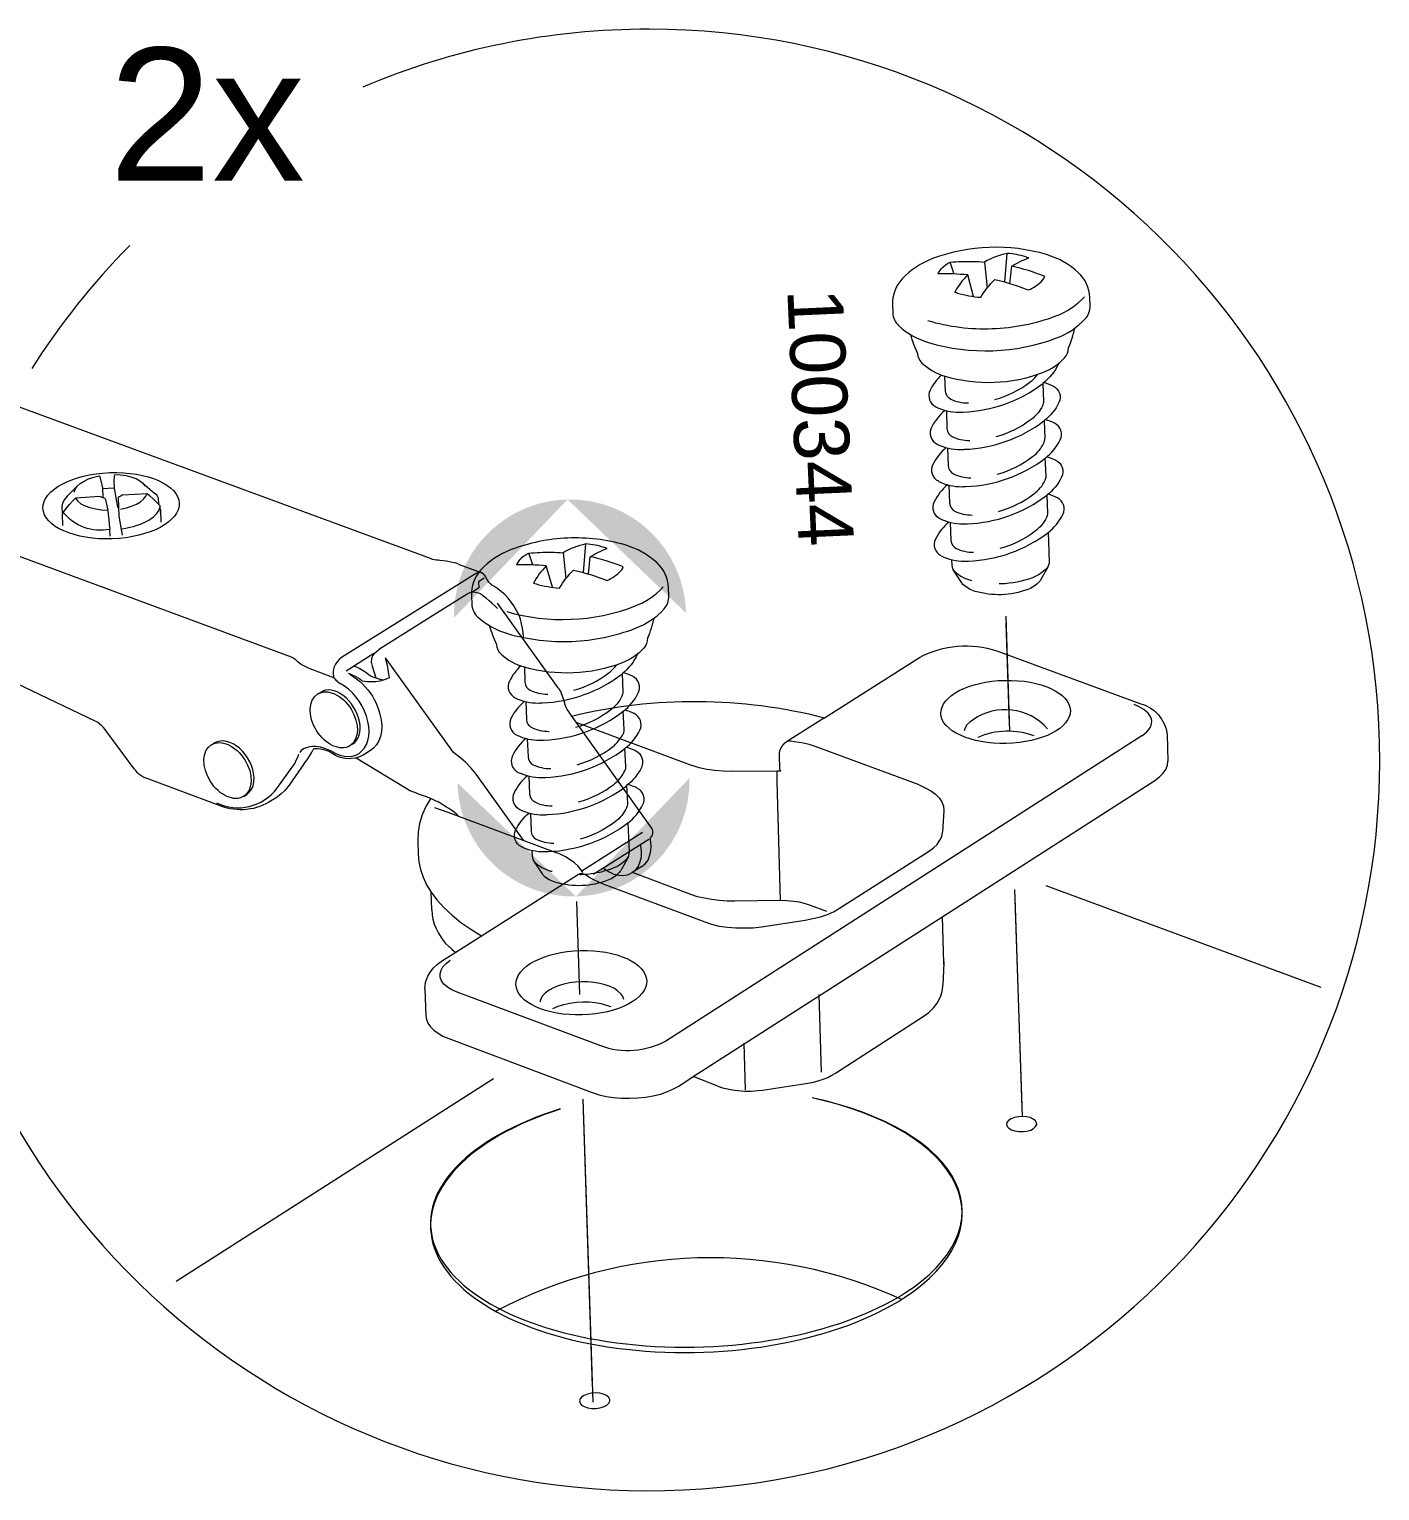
# Model space of a CAD drawing. Header units: metres. Extents: x -11.5 to 7.4, y -3.8 to 5.9.
# Drawn here: x 3.5827 to 3.7436, y -1.8369 to -1.6628 of the extents above; entities that cross this region are included whole.
import ezdxf

# ---------------------------------------------------------------- set-up
doc = ezdxf.new("R2010")
doc.units = ezdxf.units.M
doc.header["$MEASUREMENT"] = 0
for name, color, linetype, lineweight in [('PDF20_Geometry_Num_Penna__1_Num_Penna__255', 255, 'Continuous', 18), ('PDF20_Geometry_Num_Penna__7_Num_Penna__7', 7, 'Continuous', 18), ('PDF20_Text_Num_Penna__7_Num_Penna__7', 7, 'Continuous', 18)]:
    doc.layers.add(name, color=color, linetype=linetype, lineweight=lineweight)
doc.styles.add('GENERATED_STYLE_1', font='')
doc.styles.get('GENERATED_STYLE_1').set_extended_font_data('Arial')

msp = doc.modelspace()

# ---------------------------------------------------------------- hatches: boundary and pattern name
at = {"layer": 'PDF20_Geometry_Num_Penna__1_Num_Penna__255', "linetype": 'Continuous', "lineweight": 18}
for points in [[(3.646851698442424, -1.718854903562953, 0.4142604485601342), (3.633328301540717, -1.732966754962828)], [(3.660964778348561, -1.732374614945875, 0.4141638172412133), (3.646851698442422, -1.718854903562945)], [(3.633750907693901, -1.75261916959188, 0.4142450702495853), (3.647863987600036, -1.76614010948107)], [(3.647863987600033, -1.766140109481062, 0.4141631709235558), (3.661384927489223, -1.752028258081187)]]:
    msp.add_hatch(color=255, dxfattribs=at).paths.add_polyline_path(points)

# ---------------------------------------------------------------- linework, layer by layer
at = {"layer": 'PDF20_Geometry_Num_Penna__1_Num_Penna__255', "color": 255, "linetype": 'Continuous', "lineweight": 18, "flags": 128}
for points in [[(3.69950940793345, -1.745628231873052), (3.699116285930495, -1.733590099038767)], [(3.648303178587714, -1.777823818259566), (3.647940769241238, -1.766743920307485)], [(3.700999340324659, -1.791340458376847), (3.700183612168521, -1.766351412557658)], [(3.649836477249872, -1.824466269702856), (3.648761534273037, -1.791597584736905)]]:
    msp.add_lwpolyline(points, dxfattribs=at)
at = {"layer": 'PDF20_Geometry_Num_Penna__7_Num_Penna__7', "color": 7, "linetype": 'Continuous', "lineweight": 18, "flags": 128}
for points in [[(3.569729146753019, -1.75606476109717, 2.297934481339526), (3.656557363900138, -1.66284148946569, 0.1012041423280363), (3.622479977018502, -1.669733940741639)], [(3.698926236012191, -1.69294288099119), (3.699235819589518, -1.689538690146838, 0.07754107820272833), (3.696531508761057, -1.690573338118369), (3.696846006363421, -1.69365688882906)], [(3.699538154979916, -1.693120522996276), (3.699767885650393, -1.691060317999532, -0.04965960594030065), (3.701783987272435, -1.690085252581573, 0.02351914677433652), (3.701431405976038, -1.689964858968141, 0.06664906744337665), (3.699238399452666, -1.689537707341818)], [(3.694520935417188, -1.692112779311822, 0.03361590090596941), (3.691011093034538, -1.691991157192156, -0.1170441658155628), (3.69128406712534, -1.691501965999729, -0.1354052333760762), (3.692438248755893, -1.690592748517266)], [(3.692908520951933, -1.692000616690353), (3.692438003054646, -1.690592748517266, -0.01401427963383681), (3.693750293440763, -1.690509578643515, -0.02948287965920179), (3.696531631611681, -1.690573460968995)], [(3.695221552536829, -1.694678883186121), (3.694520935417188, -1.692112779311822, 0.06936275922945452), (3.692973263231796, -1.694163770511622, 0.009747288754338428), (3.693285180971015, -1.694264999427383, 0.05407995756423457), (3.696078558503268, -1.694768441292418, -0.06141066852820491), (3.697750432671475, -1.692642756912057, -0.03941851488626424), (3.701747992039039, -1.693903204334037, 0.1063159939718086), (3.703432396971081, -1.692730472258968, 0.1018474828586854), (3.703691611791779, -1.692290175615656, 0.04254483942197405), (3.69976899130603, -1.691060440850157)], [(3.689765264837042, -1.697541548471401, 0.08105161621012356), (3.697428686882178, -1.698507154391163, 0.08075855410685634), (3.705008816202936, -1.696999285808572, 0.1158872600044096), (3.708425292109894, -1.694717949685177)], [(3.694595014344618, -1.707397731338653), (3.694556930650579, -1.707397362786776, -0.1160484091742751), (3.692510239222685, -1.706928687648882, -0.2760397409501185), (3.691893897632427, -1.705979052310483), (3.69179524857981, -1.70415300060675, 0.1627207095076754), (3.703451561668723, -1.703739116848013, 0.1167180973652065), (3.70606692864402, -1.701994883661144, 0.1972094341663266), (3.706508453793592, -1.700810603627236, 0.05774364527318114), (3.707276270205611, -1.698444500571941)], [(3.687706534047809, -1.699206543004548, 0.04535765521827368), (3.688539461291569, -1.701448566927662, 0.1992175622429649), (3.689062436406168, -1.702598817338146, 0.1170530229713684), (3.691795617131685, -1.704153492009253)], [(3.691399301012456, -1.704023516047026, 0.09173440686655851), (3.690045978517279, -1.705834948526275, 0.4131869783191586), (3.690727430939281, -1.707824145861236, 0.1158795607023254), (3.693484444686264, -1.708454738124103, 0.007670176037254689), (3.693964790633627, -1.708446138580291, 0.1545383530820655), (3.703430431361065, -1.705065289354861)], [(3.697731390824453, -1.706959891707861, 0.09590408553998654), (3.701937796256095, -1.704881259117235, 0.07148373036165626), (3.702849225049818, -1.70395250838524)], [(3.705323190954669, -1.702683952821948, -0.1245087546600322), (3.703466058042585, -1.705038385067783), (3.703540996924398, -1.707172300440083, -0.1224882060900295), (3.703430062809188, -1.707698838222791, -0.1166136106405256), (3.702091113837243, -1.709318992277478, -0.0961364327747707), (3.69788974528127, -1.711396887764355)], [(3.703616795760594, -1.70491602584435, -0.04658818856772732), (3.70472301095997, -1.705358240831838, -0.4132942616221945), (3.705388178935788, -1.707315912821787, -0.1167566455472285), (3.703621955486881, -1.7094750125724), (3.703696894368695, -1.711608927944699)], [(3.691819204451864, -1.708237538217468, 0.1070648594428498), (3.690204332974096, -1.710273295939654, 0.4128562606008222), (3.690883451234201, -1.712260159112723, 0.116878639215773), (3.693642799143081, -1.712890505674339, 0.01149520193688581), (3.694120688077927, -1.712881906130526, 0.1550822872820588), (3.703588785817884, -1.709501056905101)], [(3.691975101896164, -1.708276359015261), (3.692051269284235, -1.710417645425115, 0.2751543643219692), (3.692668593679516, -1.711367035062228, 0.1150128108367769), (3.694715285107396, -1.71183374459015)], [(3.698201663020489, -1.720269897072337, 0.09571179199029711), (3.702407822750876, -1.718194458597978, 0.115165505891582), (3.703746771722821, -1.716572461783905, 0.1164957814632638), (3.703854143169879, -1.716045924001195), (3.70374677172282, -1.713939772870354, 0.1166142385472794), (3.705543953529462, -1.711754383085793, 0.4153648042430561), (3.704867292281874, -1.70976469434833, 0.04769474882359342), (3.703775150217409, -1.70935437325774)], [(3.691972767734271, -1.712673305767704, 0.105521366905151), (3.690362687430911, -1.714708080684883, 0.4158395309893089), (3.691024982625269, -1.716650463383314)], [(3.692131122191086, -1.712714092175511), (3.692209746591676, -1.714854150079106, 0.2749986618905733), (3.692824491123734, -1.715804031118882, 0.1159315432899557), (3.694873639564211, -1.716270863497233)], [(3.698045642725569, -1.715832163912086, 0.09610040715638177), (3.702252048157204, -1.713755988333972, 0.115723450538047), (3.703588540116634, -1.712133868669273)], [(3.691044139852911, -1.716697155169217, 0.116283340736395), (3.693801153599896, -1.717330818697732, 0.001858058104644713), (3.69427904253474, -1.717322219153918, 0.1547306907126628), (3.703747140274698, -1.713940141422233)], [(3.703933504674223, -1.713789035152345, -0.04765721386582589), (3.70500876188116, -1.714167995117874, -0.4116183487500841), (3.705702430836896, -1.716192607648543, -0.1157363208556575), (3.703936330238621, -1.718351093146032), (3.704011269120434, -1.720483780012071, -0.1233929791405762), (3.703902669167118, -1.721008966437895, -0.1154780138561985), (3.702566177207691, -1.722631577505099, -0.09556095866917294), (3.698362474489825, -1.724708981589473)], [(3.692131122191086, -1.717109933272321, 0.1052232128089653), (3.690521041887726, -1.719145813845134, 0.4146581688900576), (3.691202494309726, -1.721134888329468, 0.1169290484081098), (3.693959508056714, -1.721767200501098, 0.005691891141205981), (3.694437396991557, -1.721756143944762, 0.1550023523768098), (3.703905494731512, -1.718376523225597)], [(3.692289476647902, -1.717153176692646), (3.692365644035975, -1.719290777583724, 0.2768811000638948), (3.692985425443759, -1.720239552967737, 0.1178780460721051), (3.695029537008509, -1.72070933376128)], [(3.704061023623932, -1.722810939418948, 0.1176329668101807), (3.705860662443094, -1.720627638095028, 0.4140528739008145), (3.70519631329857, -1.718660976327073, 0.04544257219967905), (3.704091859131044, -1.718225662656956)], [(3.591770637504416, -1.718740038227707), (3.592113390750747, -1.720134392831943), (3.59215147444478, -1.720634394879454), (3.592231327351632, -1.721199507758704), (3.592271868058187, -1.721780591219324), (3.592345578433742, -1.722425557005424, -0.2753175877313215), (3.586781919286896, -1.72039188774388), (3.58716398473352, -1.719894342708888), (3.587544821673884, -1.719472965061969), (3.587890031932732, -1.719055272933828), (3.588235979295334, -1.718709816973729), (3.588507479178624, -1.719055027232575), (3.58888831611899, -1.719354782759829), (3.589392003685278, -1.719625054136863), (3.589968173120862, -1.719817929619563), (3.590659822144813, -1.719969035889449), (3.591350242662505, -1.720089429502855), (3.592113145049494, -1.720134884234447)], [(3.692289476647902, -1.721550000594465, 0.1073616459681013), (3.690678904942045, -1.723584406959766, 0.4165015041529268), (3.691330290553033, -1.725517492341107)], [(3.692447831104717, -1.721590787002271), (3.692523998492788, -1.723728387893347, 0.2764060168204509), (3.693143779900602, -1.724676549024173, 0.1172182179642345), (3.695187891465324, -1.725145961265886)], [(3.691356057592131, -1.725572621489718, 0.1160989461712153), (3.694115405501011, -1.726203213752585, 0.009586779931639892), (3.69459575144837, -1.726193385702512, 0.1548526275113633), (3.704094684695438, -1.722787106397519), (3.704218886678245, -1.726279995393788, -0.2003055373007795), (3.703933750375468, -1.727044740540157, -0.1161527780508204), (3.702249222592807, -1.728171649331756, -0.08006684917398926), (3.698510878045942, -1.728916124124859, 0.007766046754550313), (3.698268862312874, -1.728921038149901)], [(3.644327363780937, -1.726754567361732, 0.03282466561930591), (3.640819978410809, -1.726652601342213, -0.1246698409195388), (3.641090495489095, -1.726160707436016, -0.1356849939706301), (3.642237428932718, -1.725245715974134)], [(3.642712492303167, -1.726648915823437), (3.642237060380841, -1.725245961675387, -0.01419828328550324), (3.643549596468214, -1.72515542076408, -0.0298434113336902), (3.646328477626611, -1.72520333250819)], [(3.648739912562872, -1.727558379007152), (3.649027383027535, -1.7241541881628, 0.07746464525777438), (3.646329091879743, -1.725203086806939), (3.646662017075995, -1.728285409011371)], [(3.649349374518081, -1.727733318298469), (3.649568048632228, -1.725668199276686, -0.05004727938836961), (3.651578376274847, -1.724683797211158, 0.02196008864522823), (3.651225794978446, -1.72456708911652, 0.06650391402432416), (3.649030331442559, -1.724153328208412)], [(3.645044811436332, -1.729317599970383), (3.644327363780937, -1.726754567361732, 0.06902416618703681), (3.642791730956887, -1.728809612632189, 0.02567587972938039), (3.643103648696107, -1.728913912813598, 0.05402581885480906), (3.645895920572732, -1.729400769844133, -0.06078124808668789), (3.647559195197118, -1.727266608770581, -0.03937754810508771), (3.65156166858972, -1.728502486067378, 0.1065604282148712), (3.653241159496726, -1.727320171643486, 0.1061379522109958), (3.653497917304907, -1.726879875000175, 0.04294333172497126), (3.649567925781598, -1.725668567828563)], [(3.692606185561536, -1.726025080344996), (3.692630755686718, -1.726694616256282, 0.1997887923708668), (3.692970437667457, -1.727433439920524, 0.1176349982383191), (3.694732607045653, -1.728437129534383)], [(3.704087436508507, -1.726833068911697), (3.70319431245804, -1.72846083970519, -0.06741874767263509), (3.703065319300821, -1.728639095963405, -0.1156180894297421), (3.701666419223425, -1.72957509488232, -0.1625962331521823), (3.695413568065147, -1.729798068768371, -0.1154877452570532), (3.693949925707892, -1.728964281570226, -0.06118728361856941), (3.693807910384322, -1.728794502005199), (3.692800535251747, -1.727234299055965)], [(3.639602897259779, -1.732209503704632, 0.1622521507080479), (3.654841657451264, -1.731580877051781, 0.1165146380227954), (3.658245848295611, -1.729277427815703)], [(3.637553748819371, -1.733889117462264, 0.04576082298271338), (3.638400189631984, -1.736123770347823, 0.1994091478998444), (3.638931518589073, -1.737270458090233, 0.1166356874832298), (3.64166936763845, -1.738809899283635)], [(3.657118325250874, -1.73301184114254, -0.0583577230286865), (3.656363408154659, -1.735381384015359, -0.1991167800929241), (3.655930851100701, -1.73656529549739, -0.1166358864483964), (3.653351829316854, -1.738324859588463, -0.1621762596102591), (3.64170720563123, -1.738822307196867), (3.641779196098023, -1.740636442389885, 0.2734075868607775), (3.642400574563947, -1.741581655105744, 0.1164419322199457), (3.644452180016875, -1.742038659434179)], [(3.655186744859488, -1.737262349948886, -0.1249980017369638), (3.653344354022503, -1.739626118842287), (3.653432806473168, -1.741762491227104, -0.1231501661268064), (3.653325189324859, -1.742287677652929, -0.1155559703035013), (3.651998279714253, -1.743916308400803, -0.09617589809088649), (3.647806493507105, -1.746018282610361)], [(3.677448998185664, -1.744853290124725), (3.688774228837715, -1.73766689706005, -0.2072696956012086), (3.697992939807046, -1.736903994673065), (3.715009962808779, -1.74317379921771, -0.3202604098725183), (3.718270418420802, -1.746851946957881), (3.71835149983391, -1.750043606219386)], [(3.641272928668588, -1.738684345943954, 0.0925889435843828), (3.639933979696645, -1.740500815298866, 0.4149903521064355), (3.640622680305574, -1.742486327115048, 0.1165059516509124), (3.643386819388862, -1.743100580244668, 0.00761891357979865), (3.643864708323708, -1.74308952368834, 0.1548404540965717), (3.653310692950997, -1.739657077200019)], [(3.647621726165712, -1.741581655105744, 0.09566071785023937), (3.651815846534758, -1.739480909402446, 0.07104599327567138), (3.652722607004716, -1.738546016139173)], [(3.620916088550491, -1.739682507279587, -0.2540780449866071), (3.624716841215324, -1.745861033809179), (3.624681214533807, -1.746477743951317), (3.624570648970474, -1.747094454093455), (3.624376544981516, -1.74758585659715), (3.624102588085705, -1.748083401632143), (3.623759834839378, -1.748476523635099), (3.623375558081486, -1.748773945000461), (3.62252911726887, -1.749313259248267, -0.2816054862567181), (3.618770870920606, -1.749090285362215), (3.618466201368316, -1.748892495854478), (3.618120991109469, -1.74877455925359), (3.617811407532141, -1.748670136221556), (3.61742197104796, -1.748589054808446), (3.617076760789116, -1.748547285595632), (3.616731550530266, -1.748547285595632)], [(3.647988926686599, -1.750452330251834, 0.09567168293653638), (3.652183047055646, -1.74835293590542, 0.1153109543551481), (3.653507499653729, -1.746723199501913, 0.1197806208016774), (3.653615116802039, -1.746197767374836), (3.653493126130494, -1.744090264887111, 0.1154356438148411), (3.655280725588318, -1.741894801351224, 0.4131611313775584), (3.654589690817492, -1.739909412385668, 0.04738718314392897), (3.653497548753025, -1.739504005320129)], [(3.641716787980053, -1.742892962686856, 0.1073701610672802), (3.640116412876143, -1.744938548459117, 0.4157790183127974), (3.640804990634448, -1.746921603262781, 0.1166713811295918), (3.643569129717735, -1.747537207749285, 0.005670579187419118), (3.644047018652579, -1.74752369418043, 0.1550924714792756), (3.65349300327987, -1.744090019185861)], [(3.64187514243687, -1.742932520588404), (3.641963963439412, -1.745071718537617, 0.2748481654734912), (3.642583007743443, -1.746018282610361, 0.1162661885829741), (3.644634490345746, -1.746474181283165), (3.644672574039783, -1.746474181283165)], [(3.647340766784225, -1.744659186135765, -0.1230872744204218), (3.677448506783163, -1.744852798722221), (3.672916547192829, -1.747737331418914), (3.672880920511309, -1.747737331418914), (3.672880920511309, -1.747784014656766), (3.672844065323531, -1.747784014656766), (3.672844065323531, -1.747813498806988), (3.672801067604459, -1.747813498806988), (3.672762983910424, -1.747860182044839), (3.672727357228903, -1.747860182044839), (3.672727357228903, -1.747888437688801), (3.672690502041126, -1.747888437688801), (3.672690502041126, -1.747931435407875), (3.672649961334571, -1.747931435407875), (3.672649961334571, -1.747979347151985), (3.672611877640534, -1.747979347151985), (3.672611877640534, -1.748006374289688), (3.672576250959015, -1.748006374289688), (3.672576250959015, -1.748054286033799), (3.672534481746203, -1.748054286033799), (3.672534481746203, -1.748082541677761), (3.67249148402713, -1.748082541677761), (3.67249148402713, -1.748127996409353), (3.672455857345613, -1.748127996409353), (3.672455857345613, -1.748157480559575), (3.672417773651574, -1.748200478278648), (3.672417773651574, -1.74823119093513), (3.672380918463796, -1.74823119093513), (3.672380918463796, -1.74827787417298), (3.67234529178228, -1.748323328904572), (3.67234529178228, -1.748351584548534), (3.672304751075725, -1.748351584548534), (3.672304751075725, -1.748399496292645), (3.672269124394209, -1.748427751936608), (3.672269124394209, -1.748476892186977), (3.672229812193912, -1.748502690818421), (3.672229812193912, -1.748546917043754), (3.672186814474838, -1.748588686256568), (3.672186814474838, -1.748623084431827), (3.672186814474838, -1.748669767669678), (3.672146273768284, -1.748696794807381), (3.672146273768284, -1.748744706551491), (3.672146273768284, -1.748774190701713), (3.672110647086766, -1.748819645433305), (3.672110647086766, -1.748849129583527), (3.672110647086766, -1.748892127302599), (3.672110647086766, -1.748937582034191), (3.672110647086766, -1.748968294690672), (3.672072563392728, -1.748968294690672), (3.672072563392728, -1.749007606890968), (3.672072563392728, -1.749042005066227), (3.672072563392728, -1.749091145316597), (3.672072563392728, -1.749119400960559), (3.672072563392728, -1.749162398679633), (3.672072563392728, -1.749190654323595), (3.672072563392728, -1.749238566067706), (3.672072563392728, -1.749277878268001), (3.6720719491396, -1.749313750650771), (3.672110032833634, -1.750928007875411)], [(3.648171237015472, -1.754890063412084, 0.09536357868403998), (3.65236548023514, -1.752789931961915, 0.1152264991927348), (3.653692266995119, -1.751160195558408, 0.1192432678775688), (3.653800006994055, -1.75063328922382), (3.653677893471885, -1.748525541034843, 0.1160521931326864), (3.655465492929705, -1.746330200349583, 0.4133382786265116), (3.654774458158881, -1.744347759799048, 0.04902531553491452), (3.653682316094418, -1.743939895720983)], [(3.704027485403056, -1.746160912187059, 0.380573043125325), (3.695152019082554, -1.745095551559046), (3.694768725129672, -1.745392850073783), (3.694422286364569, -1.745712261701184), (3.694230639388126, -1.746055014947513), (3.694115159799757, -1.746432166369099)], [(3.715278391426422, -1.747017058199123), (3.658553589113556, -1.783383423335754, -0.2136078030979282), (3.650800977513999, -1.783952098883155), (3.633707541422943, -1.777542981728703)], [(3.641899098308926, -1.747328361685215, 0.1056011470887266), (3.640301057366903, -1.749371981847459, 0.4157292184062418), (3.640989757975838, -1.751358107916771, 0.1161670668212621), (3.643753897059124, -1.751974940909536, 0.009462547461277235), (3.644229328981449, -1.751961427340686, 0.1548951329832806), (3.653677770621254, -1.748525295333587)], [(3.642057452765739, -1.747369762346151), (3.642146273768285, -1.749506380432219, 0.2767721643338574), (3.642767775084831, -1.750453558758094, 0.1156816227473946), (3.644819257687137, -1.75091056308653), (3.64485734138117, -1.75091056308653)], [(3.605022288821582, -1.755000383274164, 0.3557066139103326), (3.612239517393361, -1.753273840577429), (3.614351319652993, -1.750314368998922), (3.614538052604397, -1.749892991352002), (3.614737070618395, -1.749551466611933), (3.614847636181725, -1.749190285771717)], [(3.653864626423289, -1.748376400374977, -0.04756127023208118), (3.654946463092688, -1.748765508639616, -0.4131232718372506), (3.655647803258589, -1.750767319256709, -0.1158075423448087), (3.653893864872261, -1.752937107011772), (3.653982317322924, -1.755068565371553, -0.1189763209959254), (3.653874700174617, -1.755596700212398, -0.1152789594899189), (3.652547790564011, -1.757225945213402, -0.09582471893645442), (3.648356004356859, -1.759327919422962)], [(3.612126986220012, -1.754382076073889), (3.611277965544252, -1.754926304346731, -0.2397964180769006), (3.605173517942092, -1.755223602861468), (3.596643998984195, -1.752043000156298)], [(3.642081531488421, -1.751763637832946, 0.1059990517829143), (3.640483490546403, -1.753809223605206, 0.4151502481296164), (3.641172068304707, -1.755795349674518, 0.1160362096592946), (3.643936207387995, -1.7564113227129, 0.003754491663260482), (3.644414096322841, -1.756399037650308, 0.1546552456315465), (3.65386008095013, -1.752964134149476)], [(3.642242220107129, -1.751805775597639), (3.642330672557794, -1.753943376488714, 0.2750977120921007), (3.642950208264349, -1.754889449158915, 0.1166640838770235), (3.645001690866634, -1.755347190591154)], [(3.654044971142145, -1.757399901699711, 0.1157987858668331), (3.655830236438073, -1.75520456101445, 0.4161540161556282), (3.65516234087085, -1.753267457439005)], [(3.648286348051963, -1.76353936173026, 0.01129940031989962), (3.64853082079755, -1.76353321919895, 0.08064215847508033), (3.65226179430686, -1.762765402786936, 0.1167360506605758), (3.653941653765751, -1.761630017302156, 0.1990536757240013), (3.65422236744598, -1.760866254960781), (3.654078632213649, -1.757372383159503, -0.1546432158852605), (3.644596529502333, -1.760834559499292, -0.007618913591969844), (3.644118640567491, -1.760845616055625, -0.1172298254287592), (3.641356835646095, -1.760230011569121, -0.4171862460665329), (3.640668257887793, -1.758247571018585, -0.1076108495484176), (3.642266298829812, -1.756201370993196)], [(3.642424653286627, -1.756243508757889), (3.642513105737292, -1.758381109648965, 0.2779733768288795), (3.643134975605756, -1.759324233904104, 0.1168779321350977), (3.645184001195506, -1.759783695245141)], [(3.642609297777392, -1.760677433548736), (3.642635096408835, -1.761345740953762, 0.1987878742161334), (3.64297846390831, -1.762085301721805, 0.1167330019798286), (3.644744195954697, -1.763076706273033, 0.00654045136375266), (3.64500648204104, -1.76314955669421)], [(3.643965077285088, -1.763606069620137, 0.1155420546409485), (3.645435599277404, -1.764434082838842, 0.1621052643867335), (3.651693125767309, -1.764176310775352, 0.1163011146420816), (3.653085630604304, -1.763228672497296)]]:
    msp.add_lwpolyline(points, format="xyb", dxfattribs=at)
for points in [[(3.705102428379892, -1.699620426763286, 0.1162409905235037), (3.70851914998809, -1.697337984984244, 0.1992259585823393), (3.709094582319914, -1.695793138363252), (3.709061412650916, -1.694778392193119, 0.197628293471028), (3.707725043542114, -1.691854915848008, 0.1164731812326587), (3.70391225151594, -1.689684636690436, 0.1621000011190126), (3.690333940384445, -1.690166702546561, 0.1160707972060385), (3.686688962313278, -1.69260160195237, 0.1983801217092699), (3.685566230442962, -1.695615250656914), (3.685601857124482, -1.696628768320786, 0.1974483153631604), (3.68628650366278, -1.698129634417672, 0.1161008830931811), (3.68985617430023, -1.700164900737376, 0.1624081587416223)], [(3.65753134905524, -1.726420290808593, 0.1157410970809217), (3.653706763368977, -1.724269790601795, 0.08052573031174505), (3.646873811555087, -1.723451605433141, 0.08030763765034742), (3.640130786399377, -1.724831340812893, 0.1166824125645372), (3.6364980933908, -1.727290810343886, 0.1994326858321458), (3.635394280516877, -1.730306916060949), (3.635434821223434, -1.731321662231081, 0.1974998681680776), (3.63612548744236, -1.732819211361112, 0.1155781472241289), (3.639710882959971, -1.734832487418731, 0.0803774411730101), (3.647379219030139, -1.735753621411915, 0.0808357317605958), (3.654951731612094, -1.734200789500234, 0.1162710326223595), (3.65835493965144, -1.731900042977934, 0.1980056729428109), (3.658922878095082, -1.730351633688785), (3.658879880376009, -1.729336887518653, 0.1987249835661071)]]:
    msp.add_lwpolyline(points, format="xyb", close=True, dxfattribs=at)
for points in [[(3.630518707725834, -1.725893015922128), (3.546147354853792, -1.694825321132223)], [(3.542224611517412, -1.711057942887431), (3.613923922325403, -1.737594906593261)], [(3.588084504473569, -1.717973204620689), (3.588197527049418, -1.717626765855583), (3.588429714732415, -1.717281555596737), (3.588811780179038, -1.716936345337891), (3.589270013013735, -1.716666073960859), (3.589810555767802, -1.716397031090085), (3.590424808897419, -1.716200470088607), (3.591115229415113, -1.716021108174758), (3.591460439673957, -1.717431433360365)], [(3.592885998337181, -1.715904891482634), (3.592847914643142, -1.716096538459075), (3.592847914643142, -1.716290642448035), (3.592804916924068, -1.716519144612254), (3.592804916924068, -1.716741504245175)], [(3.596569182953008, -1.717281555596737), (3.596297683069713, -1.716936345337891), (3.595916846129349, -1.716666073960859), (3.595456156282136, -1.716397031090085), (3.594884900871589, -1.716201698594866), (3.59426819072945, -1.716050592324979), (3.593576541705499, -1.715946169292945), (3.592886121187805, -1.715904400080129)], [(3.588543105860143, -1.717161653385835), (3.58723966071909, -1.718468784045666)], [(3.592847668941891, -1.717507109345934), (3.592152334399161, -1.717550107065007), (3.59146068537521, -1.717598018809118)], [(3.591460808225836, -1.717432047613494), (3.591501348932391, -1.718663010885252)], [(3.592804671222821, -1.716741749946427), (3.592847668941891, -1.717507109345934), (3.593230962894774, -1.719788445469341)], [(3.593613028341398, -1.720016824782934), (3.59430344885909, -1.719865718513048), (3.594920159001228, -1.719671614524087), (3.595496328436813, -1.719429598791018), (3.595988959446766, -1.719128614757504), (3.596334169705614, -1.718828859230249), (3.596605669588905, -1.718468906896293), (3.596762918390089, -1.718123696637446)], [(3.593848287290042, -1.718317800626405), (3.596763532643216, -1.718123696637446), (3.597108742902062, -1.71843942274607), (3.597493265361207, -1.718784633004916), (3.597910957489349, -1.719174069489096), (3.598339706173821, -1.719594218629755)], [(3.59625959937568, -1.716907843992677), (3.597651496967394, -1.71809580954536)], [(3.598145602184861, -1.718709816973729), (3.597958869233457, -1.718394090865104), (3.597651742668647, -1.71809556384411)], [(3.587240152121595, -1.718469275448171), (3.586930568544265, -1.718858711932349), (3.586700837873789, -1.719278861073009), (3.586623441979455, -1.719700238719928)], [(3.58662393338196, -1.71969987016805), (3.586659560063476, -1.720477514630148), (3.586782410689402, -1.720477514630148)], [(3.591770268952539, -1.718739669675829), (3.591425058693693, -1.718635246643793), (3.591156015822921, -1.718512396017869), (3.588235856444706, -1.718710185525607)], [(3.593231577147906, -1.71978881402122), (3.593307744535977, -1.719817069665182), (3.593380226405271, -1.719817069665182)], [(3.593344354022504, -1.718587457750309), (3.593379980704018, -1.719788936871844), (3.593419292904315, -1.720854051798606)], [(3.593848164439416, -1.718318046327657), (3.593654060450456, -1.718469152597543), (3.593344476873128, -1.718587089198431)], [(3.598181597418257, -1.719430090193521), (3.598145970736738, -1.718710185525607)], [(3.598340197576324, -1.719969158740075), (3.598378281270362, -1.720163262729035), (3.598378281270362, -1.720362280743032), (3.598340197576324, -1.719594464331007)], [(3.586659560063476, -1.720585500330335), (3.586700100770031, -1.72196756987198)], [(3.593418678651185, -1.720854297499858), (3.593806886629105, -1.723115977523118)], [(3.598378281270362, -1.720163876982165), (3.598413907951878, -1.721545946523809)], [(3.592382187920265, -1.723236862539027), (3.592346561238747, -1.722424819901669)], [(3.631634437110476, -1.726121640936972), (3.631440333121516, -1.726073729192862), (3.63120691693226, -1.726073729192862), (3.631020183980857, -1.726045473548899), (3.630826079991895, -1.725998790311048), (3.630674973722011, -1.725969306160827), (3.630518953427087, -1.725893138772753)], [(3.633822652459433, -1.726540807272625), (3.633477442200586, -1.726417956646701), (3.633129774929222, -1.726344246271147), (3.632783336164117, -1.726268078883074), (3.632402499223751, -1.726195597013778), (3.632057288964907, -1.726150142282187), (3.631634682811727, -1.726121886638224)], [(3.633822406758181, -1.726541298675128), (3.636548462147433, -1.727543759782668), (3.636361729196029, -1.727543759782668), (3.636130770019292, -1.727575700945408), (3.635896125323777, -1.727697323065073)], [(3.6358957567719, -1.727698060168828), (3.61992026137675, -1.737667388462556)], [(3.636932370353446, -1.728231846138468), (3.636241949835755, -1.728650766772868), (3.636277576517271, -1.729389099034671), (3.635399194541915, -1.72995666892644)], [(3.63689391810753, -1.727812556952189), (3.636858291426012, -1.727726561514042), (3.636780895531681, -1.72769830587008), (3.636745268850165, -1.72764916561971), (3.636664187437054, -1.727620909975748), (3.636586791542721, -1.727575455244156), (3.636548707848684, -1.727543514081415)], [(3.637393060200662, -1.728574353683543), (3.637320578331368, -1.728458874095175), (3.637239496918255, -1.728304082306511), (3.637163329530184, -1.72819105973066), (3.637090847660886, -1.728042410473293), (3.637010994754039, -1.727920788353628), (3.636894286659409, -1.727812679802815)], [(3.637894536455681, -1.729117844852631), (3.637815912055091, -1.729031849414484), (3.63770288947924, -1.728956910532671), (3.637620579559872, -1.728883200157116), (3.637549326196837, -1.728772634593784), (3.637471930302503, -1.728686639155637), (3.637393305901911, -1.728574845086047)], [(3.636586791542721, -1.730180871318751), (3.636277207965394, -1.730033450567642), (3.636008165094617, -1.729956054673309), (3.635744036248882, -1.729910599941718), (3.635439366696591, -1.729910599941718), (3.635204722001076, -1.72998676732979), (3.634935679130303, -1.730108389449455), (3.634900052448785, -1.730152615674789), (3.631094140057662, -1.732524861261379)], [(3.636781141232932, -1.730350650883778), (3.636745514551418, -1.730301510633408), (3.636706202351119, -1.730256055901816), (3.636663204632047, -1.730226571751595), (3.636622663925491, -1.730226571751595), (3.636587037243972, -1.730181117020003)], [(3.638506332572783, -1.73183161517929), (3.638196748995455, -1.731534316664555), (3.637851538736607, -1.731217362049671), (3.637508785490279, -1.730918835028676), (3.637162346725175, -1.730600651907533), (3.636781509784809, -1.730350036630648)], [(3.641580055233401, -1.735529050467724), (3.641618138927436, -1.735221923902914), (3.641580055233401, -1.734715779324107), (3.641507573364105, -1.73419489267019), (3.641385951244439, -1.733650664397347), (3.641234844974553, -1.733110121643281), (3.641043197998114, -1.732570807395475), (3.640774155127339, -1.732073262360483), (3.640464571550011, -1.731533948112677), (3.640157444985201, -1.731068344240425), (3.639772922526058, -1.730600283355655), (3.639392085585696, -1.730180134214995), (3.638969479432514, -1.729837380968667), (3.638541959254301, -1.729492170709821), (3.638083726419605, -1.729194872195086), (3.637894536455681, -1.729117476300753)], [(3.645728598020224, -1.741287673557908), (3.638506209722157, -1.731217607750923)], [(3.631094508609538, -1.732524369858876), (3.624448289747054, -1.736675492508846)], [(3.699535697967399, -1.746476515445058), (3.699087293182776, -1.732740586960502)], [(3.623795461520894, -1.737221317839825), (3.620495693708579, -1.739288893874125)], [(3.623836493629954, -1.737221440690452), (3.623607991465734, -1.737490483561225), (3.623491283371107, -1.737835693820072), (3.623454428183329, -1.738252157441954), (3.623572364784216, -1.738722675339242), (3.624030597618912, -1.740104744880886)], [(3.623836247928701, -1.737221317839825), (3.624299394788435, -1.736799940192906)], [(3.624448044045801, -1.73667598391135), (3.624448044045801, -1.736714067605386), (3.624412417364285, -1.736714067605386), (3.624375562176507, -1.736714067605386), (3.624375562176507, -1.736752151299423), (3.624335021469953, -1.736752151299423), (3.624335021469953, -1.736800063043533), (3.624299394788435, -1.736800063043533)], [(3.591846927743116, -1.746354893325393), (3.591770760355043, -1.746235728218247), (3.59158034188486, -1.746009683066547), (3.5913862378959, -1.745815579077586), (3.591192133906942, -1.745664472807701), (3.591005400955538, -1.745470368818741), (3.590769527753762, -1.745349975205335), (3.590575423764802, -1.745246780679559), (3.574559387663101, -1.737594415190756)], [(3.613924168026655, -1.737595029443886), (3.614233751603985, -1.737760877788884), (3.61446593928698, -1.737936554183955)], [(3.619034631214465, -1.740105727685894), (3.616078845154735, -1.738991472508764), (3.615587442651039, -1.738750685281953), (3.615119381766268, -1.738525868636512), (3.614774171507424, -1.738251911740702), (3.614467044942613, -1.737936185632077)], [(3.619920752779255, -1.737666405657548), (3.619649252895961, -1.737907192884359), (3.619423207744262, -1.73818114978017), (3.619229103755302, -1.738479676801164), (3.619034999766344, -1.738869113285344), (3.61895883237827, -1.739095158437045), (3.618921977190494, -1.739288033919745), (3.618921977190494, -1.73948828044), (3.618921977190494, -1.739682384428961), (3.61895883237827, -1.73986051783655), (3.619034999766344, -1.740104990582139)], [(3.621456262752677, -1.738674026491377), (3.622108599576332, -1.73899098110626), (3.622727766730989, -1.739365675515328), (3.62333956284809, -1.739828822375062), (3.623375189529609, -1.739860763537801), (3.623528752812016, -1.739952901507245), (3.62375971198875, -1.740027840389058), (3.624029983365782, -1.740105236283391)], [(3.633287637983535, -1.749007975442846), (3.625184410697591, -1.7377130888954)], [(3.625184779249468, -1.737712597492895), (3.625184779249468, -1.737788764880969), (3.625184779249468, -1.737864932269042), (3.625371512200873, -1.738600807518326), (3.625491905814277, -1.739366166917832), (3.625607385402647, -1.740105727685894)], [(3.619034999766344, -1.740105359134017), (3.619157850392266, -1.740251551378866), (3.619267187449339, -1.74037440200479), (3.61938021002519, -1.740475139518047), (3.61946006293204, -1.740596761637712), (3.619613626214445, -1.740670472013266), (3.619769646509368, -1.740790865626672)], [(3.620728618495329, -1.739559779504288), (3.621035745060139, -1.739682630130211), (3.621297416893359, -1.739785824655988), (3.621568916776651, -1.739906218269394), (3.621837959647422, -1.74005732453928), (3.622108231024455, -1.740203516784129), (3.622382187920264, -1.740445532517199), (3.622953443330813, -1.740520471399013), (3.623529612766395, -1.740520471399013), (3.624030843320165, -1.740520471399013), (3.624534530886454, -1.740445532517199), (3.625062788577926, -1.740296883259832), (3.62560701685077, -1.740105236283391)], [(3.624030597618912, -1.740105359134017), (3.624486373441091, -1.740251551378866), (3.624951977313343, -1.74032526175442)], [(3.617077006490367, -1.742017160574645), (3.617422216749212, -1.741827970610722)], [(3.64572908942273, -1.741288042109786), (3.645764716104246, -1.741334725347637), (3.645764716104246, -1.741364209497859), (3.645805256810801, -1.741364209497859), (3.645805256810801, -1.741407207216933), (3.645805256810801, -1.741434234354635), (3.645840883492321, -1.741434234354635), (3.645840883492321, -1.741482146098746), (3.645880195692618, -1.741482146098746), (3.645880195692618, -1.741510401742708), (3.645880195692618, -1.74155708498056), (3.645915822374132, -1.74155708498056), (3.645915822374132, -1.741597625687114), (3.645963734118244, -1.741633252368632), (3.645963734118244, -1.741678707100224), (3.645999360799761, -1.741678707100224), (3.645999360799761, -1.741708191250446), (3.645999360799761, -1.74175118896952), (3.646038673000058, -1.741781901626), (3.646038673000058, -1.741827356357592), (3.646074299681574, -1.741866668557888), (3.646074299681574, -1.741902295239406), (3.646109926363092, -1.741942835945961), (3.646109926363092, -1.741978462627479), (3.646109926363092, -1.742017774827774), (3.646150467069649, -1.742017774827774), (3.646150467069649, -1.742052173003033), (3.646150467069649, -1.742097627734625), (3.646187322257425, -1.742124654872328), (3.646187322257425, -1.742173795122698), (3.646187322257425, -1.742211878816734), (3.646222948938943, -1.742211878816734), (3.646222948938943, -1.742247505498252), (3.646496905834752, -1.743054634110572)], [(3.656868569928381, -1.757951378159484), (3.647269022018685, -1.744555745908737), (3.647110544711245, -1.744314958681926), (3.646959438441357, -1.744087685023966), (3.646800961133916, -1.743865325391044), (3.646690395570586, -1.743624538164234), (3.646568773450921, -1.743326011143238), (3.646496291581624, -1.743054511259946)], [(3.647837697566088, -1.745393095775034), (3.661706304726641, -1.750539308494989)], [(3.59664313902981, -1.752042877305672), (3.596492032759928, -1.751993737055302), (3.596259845076929, -1.751890542529526), (3.596036256937747, -1.751724694184528), (3.595801612242234, -1.751573587914642), (3.595607508253273, -1.751378255419422), (3.595419546795611, -1.751157124292759), (3.595225442806651, -1.750928622128541), (3.59184705059374, -1.746354893325393)], [(3.604446487937873, -1.748082910229639), (3.604791698196722, -1.747859322090458)], [(3.676450836850034, -1.748322837502069), (3.675642479731451, -1.748055023137555), (3.674766554768613, -1.747859690642335), (3.673842718061668, -1.747708584372448), (3.67349750780282, -1.747632416984376), (3.673190381238014, -1.747632416984376), (3.672916424342199, -1.747736840016412)], [(3.617962145250148, -1.748502690818421), (3.617422831002342, -1.748351584548534), (3.616889659285834, -1.74827787417298), (3.616388428732064, -1.74827787417298), (3.616005134779181, -1.748351584548534), (3.615733634895889, -1.748428980442867), (3.615464592025114, -1.748502690818421), (3.615277859073711, -1.748623084431827), (3.615119381766268, -1.748774190701713), (3.614970732508899, -1.749007606890968)], [(3.615500587258509, -1.750314368998922), (3.615845797517359, -1.74984876512667), (3.61611484038813, -1.74942861598601), (3.616344571058608, -1.749042865020608), (3.616500591353534, -1.748697654761762)], [(3.616731427679643, -1.748547408446257), (3.616580321409755, -1.748589177659072), (3.616544694728239, -1.748589177659072), (3.616544694728239, -1.748623575834331), (3.616544694728239, -1.748669030565922), (3.616501697009165, -1.748669030565922)], [(3.618725416189015, -1.748849006732901), (3.618343350742389, -1.748669644819052), (3.617962513802027, -1.748502567967796)], [(3.620916088550491, -1.748157971962079), (3.621261298809337, -1.74797861004823)], [(3.635972538413101, -1.751573465064016), (3.635355828270963, -1.750854788902361), (3.634701034434789, -1.750150854815817), (3.633978672754356, -1.749551343761309), (3.633288252236664, -1.749008343994724)], [(3.688738356454945, -1.752852462930511), (3.676450836850034, -1.748322960352694)], [(3.615500832959762, -1.750314860401425), (3.613701071289976, -1.752882438483235), (3.613235467417724, -1.753467207462633), (3.612703524207474, -1.753963523991366), (3.612127354771891, -1.754382444625767)], [(3.629062190704881, -1.753915857948508), (3.628560960151113, -1.753736496034659), (3.628064643622377, -1.753543620551958), (3.627637123444162, -1.753273349174925), (3.621691153149444, -1.749659083760243)], [(3.666385316516207, -1.75127407808864), (3.665391454952481, -1.751228623357048), (3.664391450857462, -1.751156141487752), (3.663429530456474, -1.751005035217866), (3.662548691468603, -1.750810931228906), (3.661705936174764, -1.750539431345614)], [(3.67184160421599, -1.751199753459955), (3.66638580791871, -1.751274692341768)], [(3.672229812193912, -1.76663949727545), (3.67184160421599, -1.752433050893606), (3.67184160421599, -1.75206941304087), (3.67184160421599, -1.751725431288284), (3.67184160421599, -1.75142567576103), (3.67184160421599, -1.751199630609329)], [(3.672230303596415, -1.751199753459955), (3.672036199607456, -1.751199753459955), (3.671842095618496, -1.751199753459955)], [(3.672110278534888, -1.750928622128541), (3.672145905216407, -1.751033045160576), (3.672230672148295, -1.751200122011833)], [(3.716816358412364, -1.752311305923316), (3.717355672660171, -1.751891156782655), (3.717812676988608, -1.751473464654514), (3.718121032059676, -1.751005403769744), (3.718313907542377, -1.750512772759789), (3.718351991236414, -1.750043483368759)], [(3.608633482970614, -1.75399263958971), (3.608938152522907, -1.753737110287789), (3.609204738381161, -1.753390671522683), (3.609396385357602, -1.752955780306912), (3.609477466770713, -1.752504918509771), (3.609514321958489, -1.751965604261965)], [(3.641618384628687, -1.759454332717037), (3.635972169861226, -1.751573465064016)], [(3.688738233604319, -1.752852831482388), (3.689465509309789, -1.753196813234975), (3.690125217171, -1.75354448050634), (3.690696472581546, -1.753964629647), (3.69112522126602, -1.754382321775141), (3.691429890818313, -1.754878638303873), (3.691617852275977, -1.755389696907717), (3.691658392982529, -1.75588601343645), (3.691507286712644, -1.758492903718556)], [(3.691543281946041, -1.768515917735812), (3.716816112711113, -1.752311920176444)], [(3.608287904159889, -1.754233918219025), (3.608633114418737, -1.753993130992214)], [(3.630554580108605, -1.754428882162366), (3.629983324698058, -1.755417829701054), (3.629522634850844, -1.756419062302334), (3.629213051273515, -1.757454693078873), (3.629061945003629, -1.75849278086793), (3.629026318322111, -1.759498927494247)], [(3.629062559256758, -1.753915735097882), (3.630022022645223, -1.754233918219025), (3.630518339173955, -1.754429250714244), (3.631019569727727, -1.754655295865945), (3.631439718868386, -1.754877655498866)], [(3.631020183980857, -1.7555403117751), (3.632596357511462, -1.756109110173127)], [(3.632438248755896, -1.755492277180364), (3.631440701673393, -1.754878024050744)], [(3.633899434100636, -1.756615254751935), (3.633669703430158, -1.756379381550161), (3.633398203546866, -1.75615456490472), (3.633174615407682, -1.756001001622314), (3.632942427724688, -1.755810583152133), (3.632706554522914, -1.755655791363469), (3.632438740158401, -1.75549240003099)], [(3.632596603212713, -1.756108987322501), (3.634514301483385, -1.756799407840195)], [(3.634513687230255, -1.756800022093324), (3.645570243563411, -1.760953601755812)], [(3.656710829724696, -1.759228410415963), (3.656746456406214, -1.759153471534149), (3.656869307032139, -1.758983937670373), (3.656943017407691, -1.758913912813598), (3.656979872595469, -1.758789833681414), (3.657020413302025, -1.758611700273825), (3.657020413302025, -1.758340200390533), (3.656979872595469, -1.758194008145684), (3.656943017407691, -1.758072386026019), (3.656869307032139, -1.757951992412613)], [(3.629026195471484, -1.759499541747377), (3.629061822153004, -1.761105199428203)], [(3.648571975757235, -1.763099065086948), (3.655784536005228, -1.758492166614801)], [(3.651062526496592, -1.76275360912685), (3.656523236818911, -1.759301506538387)], [(3.655712054135934, -1.762558768034134), (3.654558486758509, -1.763295871789678), (3.654983549924207, -1.762989973731128), (3.655293133501534, -1.762529283883914), (3.655517950146974, -1.761989969636107), (3.655673970441898, -1.761422399744339), (3.655673970441898, -1.760759006364349), (3.655597803053825, -1.760068585846656)], [(3.655712668389064, -1.762558645183509), (3.656094733835689, -1.762260118162514), (3.656439944094535, -1.761838740515595), (3.656634048083493, -1.761298197761529), (3.656785154353381, -1.760713428782131), (3.656820781034899, -1.76006846299603), (3.656747070659344, -1.7594062981223)], [(3.656746824958093, -1.759405806719797), (3.656746824958093, -1.759377551075834), (3.656746824958093, -1.759332096344242), (3.656711198276573, -1.75930261219402), (3.656711198276573, -1.759257157462429), (3.656711198276573, -1.759227673312207)], [(3.679255639490503, -1.76755424303608), (3.689858877013998, -1.760804829647818), (3.690427675412025, -1.76036625291327), (3.690890822271758, -1.75994610377261), (3.691197948836569, -1.759454701268915), (3.691430136519564, -1.758984183371625), (3.691507532413898, -1.75849278086793)], [(3.629062190704881, -1.761104585175073), (3.629137129586695, -1.762037021425837), (3.629336147600689, -1.76295103008271), (3.629640817152982, -1.763828183551807), (3.630062194799901, -1.764747106233718), (3.63059782352893, -1.765632859246629)], [(3.648684752631834, -1.763295871789678), (3.648455021961356, -1.762950661530832), (3.648108583196249, -1.762529283883914), (3.647687205549332, -1.762137390387216), (3.647182289476785, -1.761766381496925), (3.646613491078755, -1.761422399744339), (3.645963611267618, -1.761104216623195), (3.64557048926466, -1.760954338859568)], [(3.654095462749401, -1.761417731420553), (3.65320970973649, -1.763052873251601)], [(3.633556312302428, -1.772772937625328), (3.648031801555049, -1.763566511718589)], [(3.64280856149264, -1.761883826695308), (3.643825764675288, -1.763439115619506)], [(3.650874810740179, -1.76455595065978), (3.650148763540969, -1.76425005260123), (3.649492741198534, -1.763904842342383), (3.648953426950728, -1.763520319883241), (3.648648757398437, -1.763444152495168), (3.648303547139591, -1.763444152495168), (3.648032047256299, -1.763567003121093)], [(3.649915593052967, -1.763487395915494), (3.651063017899096, -1.762753977678728)], [(3.651184885720014, -1.762829285112419), (3.651796681837114, -1.763221178609117), (3.652372851272697, -1.763487764467371), (3.652982190377276, -1.763595873018184), (3.653560816825379, -1.763642556256036), (3.654100131073186, -1.763519705630111), (3.654558363907881, -1.763296117490929)], [(3.661550407282343, -1.765903990578043), (3.654601975880086, -1.763295871789678)], [(3.650875670694562, -1.76455595065978), (3.663198816980993, -1.769176362700779), (3.664009631112087, -1.769447862584071), (3.664933467819038, -1.769670222216994), (3.665890474194985, -1.769793072842917), (3.666889249783745, -1.769893810356176), (3.667926109066544, -1.769893810356176), (3.668961739843084, -1.769865554712212), (3.66996542945688, -1.769745161098808)], [(3.736618896506297, -1.777006738746546), (3.703857091584903, -1.764893667030445)], [(3.630673990917002, -1.76774773277191), (3.63059782352893, -1.765632244993499), (3.631288244046624, -1.766563452738003), (3.632130999340461, -1.767477461394877), (3.633092919741445, -1.768363214407788), (3.634132236036761, -1.76925019592696), (3.635317744576927, -1.770056096033021), (3.63662241822424, -1.770822683938786)], [(3.648303178587714, -1.777823818259566), (3.647940769241238, -1.766743920307485)], [(3.666776350058523, -1.766712224845998), (3.665852513351574, -1.766712224845998), (3.664933590669662, -1.766639742976702), (3.664009753962715, -1.766518120857037), (3.663160856137582, -1.766365786080891), (3.662320557856262, -1.766172910598192), (3.661550284431717, -1.765903867727418)], [(3.672230303596415, -1.766640234379206), (3.666776964311651, -1.766712716248501)], [(3.675800588487016, -1.767208664225356), (3.67518387834488, -1.767014560236396), (3.674497143345965, -1.766833969816288), (3.673758811084163, -1.766740603340586), (3.672993451684654, -1.766669349977549), (3.672230549297666, -1.766639865827329)], [(3.701033001396162, -1.792364418343923), (3.700152162408285, -1.765327452590583)], [(3.630674605170132, -1.767748101323788), (3.630710231851651, -1.768316899721816), (3.630825711440018, -1.7688598994884), (3.63098418874746, -1.769447125480315), (3.63120777688664, -1.769970469146751), (3.631475591251156, -1.770511011900818), (3.631785174828485, -1.771017156479624), (3.632056674711777, -1.771391850888692), (3.63232571758255, -1.771737061147538), (3.632670927841396, -1.772052787256162), (3.632747095229469, -1.772127726137977), (3.632783950417245, -1.772155981781939), (3.632865031830356, -1.772230920663752), (3.633052993288018, -1.772427481665231), (3.633398203546866, -1.772696524536004), (3.633556680854307, -1.772772691924077)], [(3.664736783966932, -1.788720791629645), (3.661821538613758, -1.787594251389923), (3.691542790543537, -1.768515549183935)], [(3.669964938054379, -1.76974626675444), (3.675148005962109, -1.768979678848675), (3.67606938565654, -1.768785574859715), (3.676988308338451, -1.768561986720534), (3.677833520644805, -1.768289258330983), (3.678607479588127, -1.767942819565877), (3.679256130893007, -1.767554611587958)], [(3.677758581762992, -1.767942942416503), (3.675800342785765, -1.767208295673478)], [(3.691658392982529, -1.774078225525771), (3.691507286712644, -1.768562232421786)], [(3.629864036740287, -1.777156862211425), (3.62990457744684, -1.776776025271061), (3.629940204128358, -1.776391502811919), (3.630063054754283, -1.776045064046813), (3.630209246999131, -1.77562860042493), (3.630443891694647, -1.775235478421974), (3.630864040835307, -1.774694935667909), (3.631365271389075, -1.774197390632916), (3.631943897837179, -1.773780927011035), (3.6335556980493, -1.772773551878458)], [(3.633707541422943, -1.777543227429955), (3.633052747586767, -1.777279098584219), (3.632560116576812, -1.776933888325372), (3.632131367892338, -1.776588678066527), (3.63182178431501, -1.77619555606357), (3.631670678045124, -1.77577540692291), (3.631670678045124, -1.775357714794769), (3.631786157633494, -1.774936337147849), (3.632015888303972, -1.77451495950093), (3.632402867775628, -1.774121837497974), (3.632864786129106, -1.773734858026313)], [(3.691658392982529, -1.773927119255884), (3.691658392982529, -1.774003286643957), (3.691658392982529, -1.774078225525771), (3.691542913394162, -1.776688801326655)], [(3.691658392982529, -1.773926996405258), (3.691658392982529, -1.773974908149369), (3.691658392982529, -1.774004392299591), (3.691658392982529, -1.774049847031182), (3.691658392982529, -1.774078102675145), (3.691658392982529, -1.774121100394218), (3.691658392982529, -1.77415058454444), (3.691658392982529, -1.774197267782291), (3.691658392982529, -1.774243951020142), (3.691658392982529, -1.77415058454444), (3.691658392982529, -1.774078102675145)], [(3.629863545337781, -1.777156739360798), (3.629983938951188, -1.780349627128562)], [(3.644648863868978, -1.777308091331937), (3.644193088046801, -1.777650844578265), (3.643885961481994, -1.777996054837111), (3.643652545292737, -1.778352321652291), (3.643540751223147, -1.778725787555099)], [(3.68931894851306, -1.780378005623151), (3.689895117948643, -1.779956627976231), (3.690427061158895, -1.779417313728425), (3.690890208018629, -1.778848515330397), (3.6911260812204, -1.778427137683479), (3.691312814171809, -1.777995931986485), (3.691471291479248, -1.777466445788753), (3.691543773348544, -1.77685833519043)], [(3.691543281946041, -1.776857966638552), (3.691543281946041, -1.776775656719183), (3.691543281946041, -1.776688432774776)], [(3.645114344890606, -1.77949372681775), (3.645728598020224, -1.779222226934458), (3.646419018537918, -1.778999867301535), (3.647146294243388, -1.778848761031648), (3.647916567667929, -1.778725910405725)], [(3.64791693621981, -1.778725910405726), (3.648684752631834, -1.778697654761762), (3.649412028337304, -1.778697654761762), (3.650147903586586, -1.778773822149835), (3.650839552610538, -1.778884387713167), (3.651451348727639, -1.77907234917083), (3.652025061150704, -1.779268910172309)], [(3.676793958648236, -1.777839543139685), (3.677063001519009, -1.787053340083979)], [(3.629983570399309, -1.780349872829814), (3.630062194799901, -1.780799506120695), (3.630209615551012, -1.781235625842725), (3.63051919912834, -1.781655774983385), (3.630943033787776, -1.782078381136563), (3.631440578822769, -1.78242236288915), (3.632015519752091, -1.782768801654256), (3.632707168776045, -1.783067328675251), (3.64980306187962, -1.789487502386036)], [(3.678754286086107, -1.787174347950515), (3.689319439915565, -1.780378251324403)], [(3.667841710686535, -1.783598166229869), (3.668000187993975, -1.789164528090482)], [(3.638048099738086, -1.78784867503621), (3.600254333178848, -1.812008479130413)], [(3.649802816178369, -1.789487502386036), (3.65060625927191, -1.789757773763069), (3.651451471578268, -1.789951877752029), (3.652329853553622, -1.790102984021915), (3.653291773954606, -1.790177922903728), (3.654251237343074, -1.790177922903728), (3.655213157744056, -1.790131239665878), (3.656129623413451, -1.790056300784063), (3.657055917132915, -1.789879395882734), (3.65794167014583, -1.789682834881256), (3.658742656226851, -1.789364651760113), (3.659477302969877, -1.789066124739117), (3.660129639793535, -1.788720914480271), (3.661821292912508, -1.787594374240548)], [(3.675224787603312, -1.788405434072899), (3.675987689990299, -1.788303468053381), (3.676722336733324, -1.788105678545644), (3.677412757251018, -1.787864891318833), (3.677868533073195, -1.787687986417502), (3.678336593957965, -1.787443513671914), (3.678754286086107, -1.78717447080114)], [(3.664736906817559, -1.788720791629645), (3.665315533265661, -1.788919809643642), (3.665890474194985, -1.789066001888491), (3.666507184337123, -1.789170424920527), (3.667121437466744, -1.789263791396229), (3.667926109066544, -1.789336273265524), (3.668734466185123, -1.789336273265524), (3.669537909278667, -1.789263791396229), (3.670078452032733, -1.789217108158378), (3.675224664752685, -1.78840506552102)], [(3.649889180168394, -1.826364189022756), (3.648711042665783, -1.79030507330156)]]:
    msp.add_lwpolyline(points, dxfattribs=at)
for points in [[(3.70237661869189, -1.793792679720915), (3.702608806374888, -1.793550663987844), (3.702758684138514, -1.793324618836144), (3.702721828950736, -1.793102259203223), (3.702608806374888, -1.792860243470152), (3.702336077985336, -1.79266859649371), (3.701946641501157, -1.792488006073603), (3.701527720866757, -1.792399553622937), (3.701032632844283, -1.79236392694142), (3.700569485984548, -1.792399553622937), (3.700111253149855, -1.792488006073603), (3.699684961477896, -1.792632969812193), (3.699375377900568, -1.79283075931993), (3.699187416442903, -1.793054347459112), (3.699151789761387, -1.793277935598294), (3.699226728643202, -1.793550663987844), (3.69942083263216, -1.793745996483064), (3.69972795919697, -1.793940100472023), (3.700148108337631, -1.794061722591688), (3.700606341172325, -1.794137889979761), (3.701105114713579, -1.794137889979761), (3.701563347548273, -1.794091206741911), (3.702031408433045, -1.793968356115986)], [(3.651528007518216, -1.8267392519837), (3.651757738188694, -1.826510749819482), (3.65191007296484, -1.82627119109893), (3.651873217777064, -1.826047602959748), (3.651757738188694, -1.82582032930179), (3.651487466811664, -1.825579542074978), (3.651145942071594, -1.825432121323869), (3.650681566705599, -1.825309270697946), (3.650184021670608, -1.825281015053983), (3.649720874810875, -1.825309270697946), (3.649224558282143, -1.825432121323869), (3.64884249283552, -1.825579542074978), (3.648532909258192, -1.825778560088975), (3.648338805269232, -1.825999691215638), (3.648262637881158, -1.82624047844245), (3.648338805269232, -1.826510749819482), (3.648532909258192, -1.8267392519837), (3.64884249283552, -1.826887901241068), (3.649262641976179, -1.82704637854851), (3.649720874810875, -1.827123774442842), (3.650224562377165, -1.827123774442842), (3.65071719338712, -1.82704637854851), (3.651145942071594, -1.826932127466401)]]:
    msp.add_lwpolyline(points, close=True, dxfattribs=at)
at = {"layer": 'PDF20_Geometry_Num_Penna__7_Num_Penna__7', "color": 7, "linetype": 'Continuous', "lineweight": 18}
for centre, radius, start, end in [((3.656790919673139, -1.750109659232868), 0.08738961938430956, 135.258302636174, 147.5745224131803), ((3.69931448678925, -1.755479038315635), 0.009024834013196426, 69.65998078381286, 113.4171086014813), ((3.652529262406285, -1.758591775152976), 0.005974123920724494, 64.07051282177628, 75.28321351681203), ((3.663925898614124, -1.86379125432899), 0.05461139679225813, 65.39344806122303, 117.9629142573941)]:
    msp.add_arc(centre, radius, start, end, dxfattribs=at)
for centre, major_axis, ratio in [((3.592483912634446, -1.719604007432372), (0.008115405914846274, 0.0003011049685681665), 0.4857888663955455), ((3.699033766789739, -1.744161329013733), (0.007710910702611429, 0.0001763269918919619), 0.4877399826567205), ((3.619009932118708, -1.745107057497632), (-0.001914613899895556, 0.003082557907711614), 0.668353019932683), ((3.606351910486689, -1.751142862768775), (-0.001940144935233868, 0.00307129867735223), 0.6658714056557494), ((3.648492470438779, -1.776418050428504), (0.007787078341732644, 0.0002182575085201144), 0.4927558744920578)]:
    msp.add_ellipse(centre, major_axis=major_axis, ratio=ratio, dxfattribs=at)
for centre, major_axis, ratio, start_param, end_param in [((3.590726782098839, -1.719091534902019), (-0.007622577338066706, 0.0004005303517593532), 0.4473521625184925, 2.004048382605146, 3.111611881769008), ((3.619423109850747, -1.74491974900932), (-0.002501510108964933, 0.004241466058691135), 0.6690811918682902, 2.233518994830561, 5.469067581336176), ((3.619378485269323, -1.744879998893826), (-0.001875740607153897, 0.003103640219737747), 0.6564333371677608, 3.145227185044656, 6.323254861649714), ((3.705007112401294, -1.745882503043074), (0.01143026707259498, 0.0006269149611919379), 0.3254523015666464, 5.810906448216583, 6.878736641795044), ((3.606647787870671, -1.751053096899517), (-0.001866143238262285, 0.003188051427579719), 0.6844510592503397, 4.062532106310584, 6.278634492398671), ((3.64854463752828, -1.778795267295477), (0.005041094259984558, 0.0001547841829458996), 0.4927118773592076, 0.08618687943112655, 2.438845530480865), ((3.662055721792514, -1.804682613312677), (0.03180525974500981, 0.0009918855014456887), 0.4970463686693817, 5.598815079589853, 7.385137243866892), ((3.662064702045564, -1.804372469103448), (0.03179695654600589, 0.0009580393333685767), 0.4865436395798034, 5.599547762464623, 7.386159102653274), ((3.662188866713654, -1.804362721999899), (0.03164940478636336, 0.0009162845576544675), 0.4877467051874689, 2.094887364834601, 5.599662963821408), ((3.662188604799024, -1.804672452550566), (0.03164865964738262, 0.000948322557728476), 0.4983432958441545, 2.094072996864615, 5.598879021266741)]:
    msp.add_ellipse(centre, major_axis=major_axis, ratio=ratio, start_param=start_param, end_param=end_param, dxfattribs=at)
for points in [[(3.694715285107396, -1.71183374459014), (3.694727813462169, -1.71183374459014), (3.694739799506285, -1.711833744590141), (3.694753368801432, -1.711833744590141)], [(3.703588417266005, -1.712133500117394), (3.70366458465408, -1.711968880278656), (3.703706353866894, -1.711791975377325), (3.703698982829335, -1.711608927944698)], [(3.694873639564211, -1.71627147775039), (3.694885924626803, -1.71627147775039), (3.694897988140717, -1.716270249244133), (3.694911723258251, -1.716270249244133)], [(3.695029659859138, -1.720709210910641), (3.695041944921726, -1.720709210910641), (3.69505422998432, -1.720707982404381), (3.695067743553173, -1.720707982404381)], [(3.695188014315951, -1.725145592714006), (3.695200299378547, -1.725145592714006), (3.695212528714844, -1.725146821220266), (3.695226098009982, -1.725146821220266)], [(3.694732115643147, -1.728437006683761), (3.69481991732154, -1.728437006683761), (3.694902223524968, -1.728510717059315), (3.694991330463854, -1.728510717059315)], [(3.644452057166252, -1.742038905135433), (3.644464403501356, -1.742038905135433), (3.644476627291434, -1.742037676629176), (3.644490140860283, -1.742037676629176)], [(3.645001568016006, -1.755347190591148), (3.645013853078598, -1.755347190591148), (3.645026082414903, -1.755344733578629), (3.645039651710048, -1.755344733578629)], [(3.645184001195506, -1.759783203842635), (3.645196286258095, -1.759783203842635), (3.645208515594396, -1.759781975336375), (3.645222084889543, -1.759781975336375)], [(3.643825887525917, -1.763439238470132), (3.643899485202242, -1.763439238470132), (3.643896033145548, -1.76360631532139), (3.643964708733208, -1.76360631532139)], [(3.65308280503991, -1.763229286750428), (3.653154037218656, -1.763229286750428), (3.653136818376478, -1.763052381849098), (3.653210569690874, -1.763052381849098)]]:
    msp.add_open_spline(points, degree=3, dxfattribs=at)

# ---------------------------------------------------------------- texts
at = {"layer": 'PDF20_Text_Num_Penna__7_Num_Penna__7', "color": 7, "linetype": 'Continuous', "lineweight": 18, "insert": (3.592217690932154, -1.680885071906145), "char_height": 0.01582901521914505, "attachment_point": 7, "style": 'GENERATED_STYLE_1'}
msp.add_mtext('\\A1;{\\pql;\\fArial|b0|i0|c0|p34;2x}', dxfattribs=at)
at = {"layer": 'PDF20_Text_Num_Penna__7_Num_Penna__7', "color": 7, "linetype": 'Continuous', "lineweight": 18, "insert": (3.672930116488279, -1.693864641691361), "char_height": 0.006595289588548424, "attachment_point": 7, "rotation": 272.570821217378, "style": 'GENERATED_STYLE_1'}
msp.add_mtext('\\A1;{\\pql;\\fArial|b0|i0|c0|p34;100344}', dxfattribs=at)

doc.saveas('drawing.dxf')
